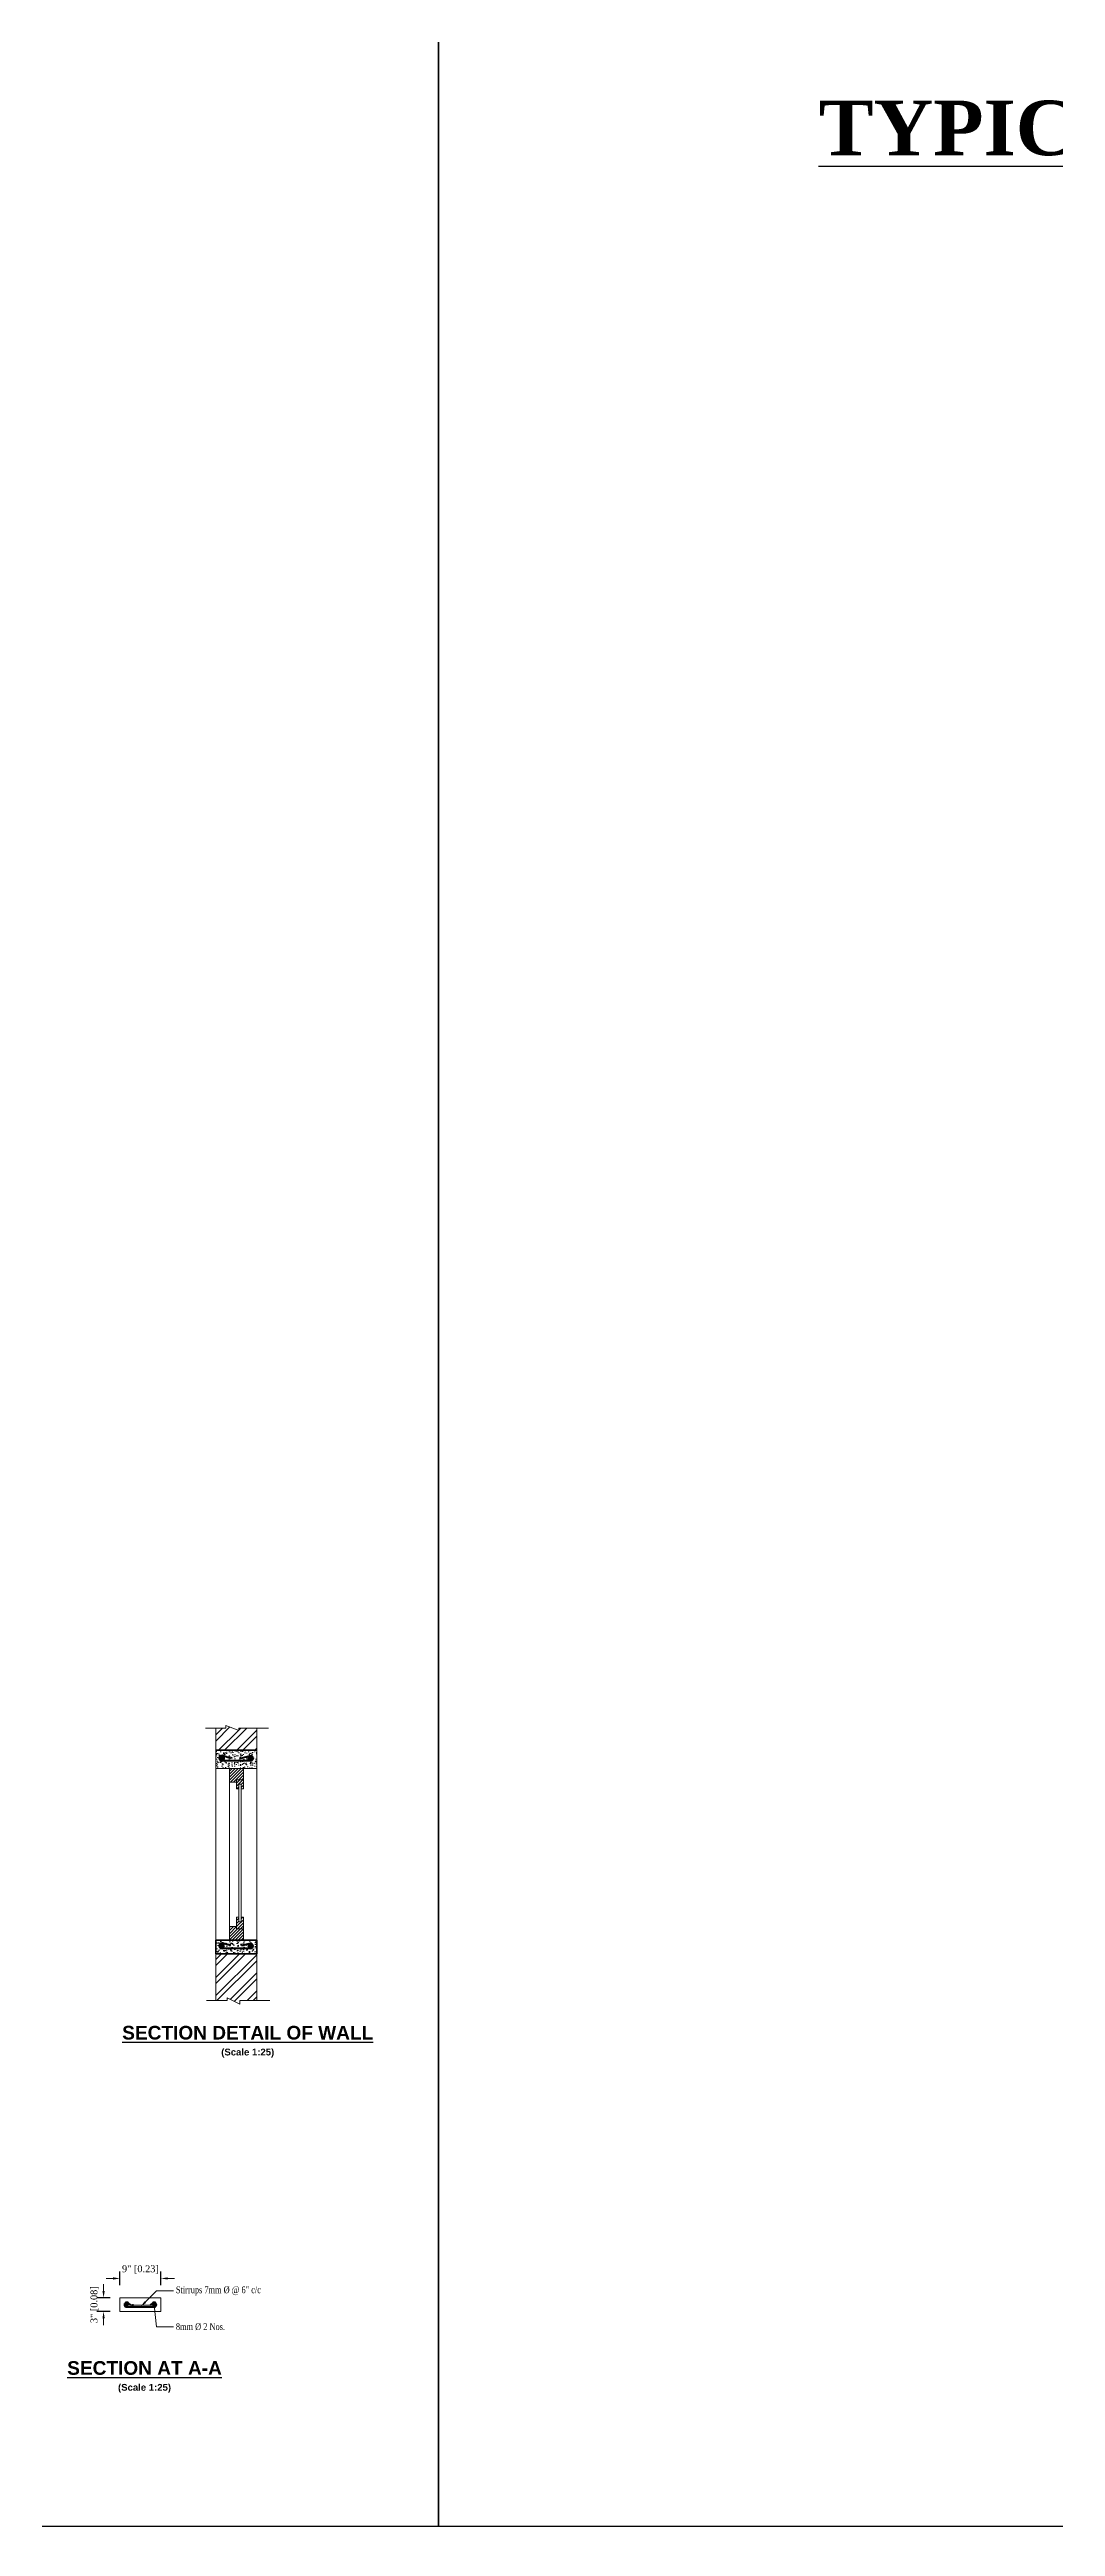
# Model space of a CAD drawing. Header units: feet. Extents: x 4160 to 31260, y -20219 to -1382.
# Drawn here: x 21503 to 21724, y -5559 to -5015 of the extents above; entities that cross this region are included whole.
import ezdxf
from ezdxf import colors
from ezdxf.entities.mleader import LeaderData, LeaderLine
from ezdxf.math import Vec2, Vec3

# ---------------------------------------------------------------- set-up
doc = ezdxf.new("R2010")
doc.units = ezdxf.units.FT
doc.header["$LTSCALE"] = 50
doc.header["$MEASUREMENT"] = 0
doc.header["$PDMODE"] = 34
for name, color, linetype, lineweight in [('HACTH', 8, 'Continuous', 13), ('IES_WR_Dimension', 7, 'Continuous', 15), ('IES_WR_Leader', 7, 'Continuous', 15), ('IES_WR_Rebar Concrete Line', 2, 'Continuous', 15), ('OUTLINE', 7, 'Continuous', 35), ('REBARS', 1, 'Continuous', 40)]:
    doc.layers.add(name, color=color, linetype=linetype, lineweight=lineweight)
doc.layers.add('IES_WR_TEMPLATE-TITLE TEXT', color=7, linetype='Continuous')
doc.styles.add('arial', font='times.ttf')
doc.styles.add('Arial Annotation', font='arial.ttf', dxfattribs={"height": 0.06})
doc.dimstyles.new('SECS', dxfattribs={"dimtxt": 0.06, "dimasz": 0.06, "dimexe": 0.06, "dimexo": 0, "dimgap": 0.04, "dimtad": 1, "dimdec": 0, "dimzin": 3, "dimdsep": 46, "dimlunit": 4, "dimtxsty": 'arial', "dimcen": 1.25, "dimclrd": 256, "dimclrt": 3, "dimadec": 0, "dimazin": 0, "dimtfac": 1, "dimtdec": 0, "dimtix": 1, "dimtofl": 0, "dimtmove": 2, "dimatfit": 1, "dimfxl": 0.06, "dimfxlon": 1, "dimtolj": 1, "dimtzin": 0, "dimlwd": -1, "dimarcsym": 0})
pattern_1 = [(45, (21843.76293, -10121.76866), (-0.331456304, 0.331456304), [])]

# ---------------------------------------------------------------- blocks, each defined once
blk = doc.blocks.new('*D429')
at = {"layer": 'Defpoints', "color": 0, "transparency": 16777216}
for p in [(21518.1, -5504.74), (21518.1, -5506.52), (21527.1, -5506.52)]:
    blk.add_point(p, dxfattribs=at)
at = {"layer": 'IES_WR_Dimension', "transparency": 16777216}
for p, q in [((21516.6, -5504.74), (21515.1, -5504.74)), ((21528.6, -5504.74), (21530.1, -5504.74))]:
    blk.add_line(p, q, dxfattribs=at)
at = {"layer": 'IES_WR_Dimension', "color": 0, "lineweight": -2, "transparency": 16777216}
for p, q in [((21518.1, -5506.24), (21518.1, -5503.24)), ((21527.1, -5506.24), (21527.1, -5503.24))]:
    blk.add_line(p, q, dxfattribs=at)
at = {"layer": 'IES_WR_Dimension', "transparency": 16777216}
for points in [[(21516.6, -5504.49), (21516.6, -5504.99), (21518.1, -5504.74)], [(21528.6, -5504.49), (21528.6, -5504.99), (21527.1, -5504.74)]]:
    blk.add_solid(points, dxfattribs=at)
at = {"layer": 'IES_WR_Dimension', "color": 3, "transparency": 16777216, "insert": (21522.6, -5502.77), "char_height": 1.5, "attachment_point": 5, "style": 'arial'}
blk.add_mtext('\\A1;9" [0.23]', dxfattribs=at)
blk = doc.blocks.new('*D430')
at = {"layer": 'Defpoints', "color": 0, "transparency": 16777216}
for p in [(21514.51, -5512), (21515.93, -5509), (21515.93, -5512)]:
    blk.add_point(p, dxfattribs=at)
at = {"layer": 'IES_WR_Dimension', "transparency": 16777216}
for p, q in [((21514.51, -5507.5), (21514.51, -5506)), ((21514.51, -5513.5), (21514.51, -5515))]:
    blk.add_line(p, q, dxfattribs=at)
at = {"layer": 'IES_WR_Dimension', "color": 0, "lineweight": -2, "transparency": 16777216}
for p, q in [((21515.93, -5509), (21513.01, -5509)), ((21515.93, -5512), (21513.01, -5512))]:
    blk.add_line(p, q, dxfattribs=at)
at = {"layer": 'IES_WR_Dimension', "transparency": 16777216}
for points in [[(21514.26, -5507.5), (21514.76, -5507.5), (21514.51, -5509)], [(21514.26, -5513.5), (21514.76, -5513.5), (21514.51, -5512)]]:
    blk.add_solid(points, dxfattribs=at)
at = {"layer": 'IES_WR_Dimension', "color": 3, "transparency": 16777216, "insert": (21512.54, -5510.5), "char_height": 1.5, "attachment_point": 5, "rotation": 90, "style": 'arial'}
blk.add_mtext('\\A1;3" [0.08]', dxfattribs=at)

msp = doc.modelspace()

# ---------------------------------------------------------------- hatches: boundary and pattern name
at = {"layer": 'HACTH'}
h = msp.add_hatch(dxfattribs=at)
h.set_pattern_fill('ANSI32', color=256, scale=7.5, style=0)
h.set_pattern_definition([(45, (2647.7106, -5837.2116), (-1.98873782, 1.98873782), []), (45, (2649.0364, -5837.2116), (-1.98873782, 1.98873782), [])])
h.paths.add_polyline_path([(21548.15, -5388.69), (21548.15, -5384.04, 0.012014), (21547.78, -5383.83), (21544.21, -5383.83), (21544.21, -5384.39), (21541.4, -5383.26), (21541.4, -5383.83), (21539.45, -5383.83, 0.009872), (21539.15, -5384), (21539.15, -5388.69)])
h = msp.add_hatch(dxfattribs=at)
h.set_pattern_fill('AR-CONC', color=256, scale=0.25, style=0)
h.set_pattern_definition([(50, (3108.4143, -10457.8308), (1.79315046, -0.15688034), [0.1875, -2.0625]), (355, (3108.4143, -10457.8308), (-0.34687833, 1.88048033), [0.15, -1.65]), (100.4514, (3108.5638, -10457.8438), (1.44627345, 1.72359886), [0.15935047, -1.75285528]), (46.1842, (3108.4143, -10457.3308), (2.66810262, -0.41379754), [0.28125, -3.09375]), (96.6356, (3108.6367, -10457.3652), (2.33665676, 2.43529468), [0.23902572, -2.6292825]), (351.1842, (3108.4143, -10457.3308), (2.33665486, 2.4352965), [0.225, -2.475]), (21, (3108.6643, -10457.4558), (1.49226763, -1.00654723), [0.1875, -2.0625]), (326, (3108.6643, -10457.4558), (0.60828833, 1.81287511), [0.15, -1.65]), (71.4514, (3108.7887, -10457.5396), (2.10055657, 0.80632624), [0.15935047, -1.75285528]), (37.5, (3108.41434, -10457.83077), (0.030399638, 0.832234635), [0, -1.63, 0, -1.675, 0, -1.65625]), (7.5, (3108.4143, -10457.8308), (0.657673844, 0.98602928), [0, -0.955, 0, -1.5925, 0, -0.63125]), (327.5, (3107.85684, -10457.83077), (1.33455609, -0.05638718), [0, -0.625, 0, -1.95, 0, -2.5875]), (317.5, (3107.6068, -10457.8308), (1.45796542, 0.250262456), [0, -0.8125, 0, -1.295, 0, -1.8375])])
h.paths.add_polyline_path([(21539.15, -5388.69), (21539.15, -5392.69), (21548.15, -5392.69), (21548.15, -5388.69)])
h.paths.add_polyline_path([(21540.71, -5390.46, 1), (21540.26, -5390.46, 1)], flags=16)
h.paths.add_polyline_path([(21547.03, -5390.46, -1), (21546.58, -5390.46, -1)], flags=16)
at = {"layer": 'HACTH', "linetype": 'Continuous', "lineweight": -3}
h = msp.add_hatch(dxfattribs=at)
h.set_pattern_fill('ANSI31', color=256, scale=3.75, style=0)
h.set_pattern_definition([(45, (2647.2125, -5826.7607), (-0.331456304, 0.331456304), [])])
h.paths.add_polyline_path([(21545.22, -5392.69), (21542.15, -5392.69), (21542.15, -5395.69), (21543.72, -5395.69), (21543.72, -5395.19), (21545.22, -5395.19)])
h = msp.add_hatch(dxfattribs=at)
h.set_pattern_fill('ANSI31', color=256, scale=3.75, style=0)
h.set_pattern_definition([(45, (21843.76293, -10126.0538), (-0.331456304, 0.331456304), [])])
h.paths.add_polyline_path([(21545.22, -5395.19), (21543.72, -5395.19), (21543.72, -5395.69), (21543.72, -5397.19), (21544.22, -5397.19), (21544.22, -5396.19), (21544.72, -5396.19), (21544.72, -5397.19), (21545.22, -5397.19)])
at = {"layer": 'HACTH'}
h = msp.add_hatch(dxfattribs=at)
h.set_pattern_fill('AR-CONC', color=256, scale=0.25, style=0)
h.set_pattern_definition([(50, (5745.0771, -8017.7831), (1.79315046, -0.15688034), [0.1875, -2.0625]), (355, (5745.0771, -8017.7831), (-0.34687833, 1.88048033), [0.15, -1.65]), (100.451444, (5745.2266, -8017.7962), (1.44627212, 1.72359998), [0.15935048, -1.75285528]), (46.1842, (5745.0771, -8017.283), (2.66810333, -0.4137982), [0.28125, -3.09375]), (96.635635, (5745.2995, -8017.3176), (2.33665486, 2.4352965), [0.23902586, -2.6292844]), (351.184164, (5745.077, -8017.283), (2.33665486, 2.4352965), [0.225, -2.475]), (21, (5745.3271, -8017.4081), (1.49226763, -1.00654723), [0.1875, -2.0625]), (326, (5745.3271, -8017.4081), (0.60828833, 1.81287511), [0.15, -1.65]), (71.451445, (5745.4515, -8017.492), (2.10055594, 0.80632788), [0.15935047, -1.75285528]), (37.5, (5745.0771, -8017.7831), (0.030399638, 0.832234635), [0, -1.63, 0, -1.675, 0, -1.65625]), (7.5, (5745.0771, -8017.7831), (0.657673844, 0.98602928), [0, -0.955, 0, -1.5925, 0, -0.63125]), (327.5, (5744.5196, -8017.7831), (1.33455609, -0.05638718), [0, -0.625, 0, -1.95, 0, -2.5875]), (317.5, (5744.2696, -8017.7831), (1.45796542, 0.25026246), [0, -0.8125, 0, -1.295, 0, -1.8375])])
h.paths.add_polyline_path([(21539.15, -5433.4), (21548.15, -5433.4), (21548.15, -5430.4), (21539.15, -5430.4)])
h.paths.add_polyline_path([(21547.26, -5431.67, -1), (21546.36, -5431.67, -1)], flags=16)
h.paths.add_polyline_path([(21547.03, -5431.67, -1), (21546.58, -5431.67, -1)], flags=0)
h.paths.add_polyline_path([(21540.04, -5431.67, -1), (21540.94, -5431.67, -1)], flags=16)
h.paths.add_polyline_path([(21540.26, -5431.67, 1), (21540.71, -5431.67, 1)], flags=0)
at = {"layer": 'HACTH', "linetype": 'Continuous', "lineweight": -3}
h = msp.add_hatch(dxfattribs=at)
h.set_pattern_fill('ANSI31', color=256, scale=3.75, style=0)
h.set_pattern_definition(pattern_1)
h.paths.add_polyline_path([(21545.22, -5427.9), (21543.72, -5427.9), (21543.72, -5427.4), (21542.15, -5427.4), (21542.15, -5430.4), (21545.09, -5430.4), (21545.22, -5430.21)])
h = msp.add_hatch(dxfattribs=at)
h.set_pattern_fill('ANSI31', color=256, scale=3.75, style=0)
h.set_pattern_definition(pattern_1)
h.paths.add_polyline_path([(21545.22, -5425.4), (21544.72, -5425.4), (21544.72, -5426.4), (21544.22, -5426.4), (21544.22, -5425.4), (21543.72, -5425.4), (21543.72, -5427.9), (21545.22, -5427.9)])
at = {"layer": 'HACTH'}
h = msp.add_hatch(dxfattribs=at)
h.set_pattern_fill('ANSI32', color=256, scale=7.5, style=0)
h.set_pattern_definition([(45, (2647.7106, -5814.9265), (-1.98873782, 1.98873782), []), (45, (2649.0364, -5814.9265), (-1.98873782, 1.98873782), [])])
h.paths.add_polyline_path([(21548.15, -5433.4), (21539.15, -5433.4), (21539.15, -5439.95, 0.277288), (21548.15, -5440.73)])
h.paths.add_polyline_path([(21548.15, -5440.73, -0.277288), (21539.15, -5439.95), (21539.15, -5443.69), (21541.66, -5443.69), (21541.66, -5443.12), (21544.48, -5444.51), (21544.48, -5443.69), (21548.15, -5443.69)])

# ---------------------------------------------------------------- linework, layer by layer
for points in [[(20557.86, -4450.23), (21588.11, -4450.23), (21588.11, -5559.22), (20557.86, -5559.22)], [(21588.11, -4450.23), (24204.46, -4450.23), (24204.46, -5559.22), (21588.11, -5559.22)]]:
    msp.add_lwpolyline(points, close=True)
at = {"layer": 'IES_WR_Rebar Concrete Line'}
for p, q in [((21518.1, -5509), (21518.1, -5512)), ((21527.1, -5509), (21518.1, -5509)), ((21518.1, -5512), (21527.1, -5512)), ((21527.1, -5512), (21527.1, -5509))]:
    msp.add_line(p, q, dxfattribs=at)
at = {"layer": 'OUTLINE'}
msp.add_line((21541.65, -5388.69), (21545.65, -5388.69), dxfattribs=at)
at = {"layer": 'OUTLINE', "lineweight": 18, "ltscale": 0.1}
for p, q in [((21541.65, -5392.69), (21545.65, -5392.69)), ((21542.15, -5392.69), (21542.15, -5395.69)), ((21545.22, -5395.19), (21545.22, -5397.19))]:
    msp.add_line(p, q, dxfattribs=at)
at = {"layer": 'OUTLINE', "lineweight": 13}
for p, q in [((21543.72, -5395.19), (21545.22, -5395.19)), ((21543.72, -5395.69), (21543.72, -5395.19))]:
    msp.add_line(p, q, dxfattribs=at)
at = {"layer": 'OUTLINE', "linetype": 'Continuous', "lineweight": -3}
msp.add_line((21541.65, -5430.4), (21545.65, -5430.4), dxfattribs=at)
at = {"layer": 'OUTLINE', "lineweight": 18, "ltscale": 0.1}
for points in [[(21536.9, -5383.83), (21541.4, -5383.83), (21541.4, -5383.26), (21544.21, -5384.39), (21544.21, -5383.83), (21550.76, -5383.83)], [(21539.15, -5383.83), (21539.15, -5388.69)], [(21548.15, -5383.83), (21548.15, -5388.69)], [(21539.15, -5392.69), (21539.15, -5434.66)], [(21542.15, -5392.69), (21542.15, -5430.4)], [(21543.72, -5395.69), (21542.15, -5395.69), (21542.15, -5392.69), (21545.22, -5392.69), (21545.22, -5395.19)], [(21542.15, -5395.69), (21543.65, -5395.69)], [(21543.72, -5395.19), (21543.72, -5397.19)], [(21543.72, -5395.19), (21543.72, -5395.69)], [(21543.72, -5395.19), (21545.22, -5395.19)], [(21543.72, -5397.19), (21544.22, -5397.19), (21544.22, -5396.19), (21544.72, -5396.19), (21544.72, -5397.19), (21545.22, -5397.19)], [(21548.15, -5392.69), (21548.15, -5443.69)], [(21539.15, -5425.75), (21539.15, -5443.69)], [(21539.15, -5430.4), (21548.15, -5430.4)], [(21543.72, -5427.4), (21542.15, -5427.4), (21542.15, -5430.4), (21545.22, -5430.4), (21545.22, -5427.91)], [(21545.22, -5425.4), (21545.22, -5427.9), (21543.72, -5427.9), (21543.72, -5425.4)], [(21543.72, -5425.4), (21544.22, -5425.4), (21544.22, -5426.4), (21544.72, -5426.4), (21544.72, -5425.4), (21545.22, -5425.4)], [(21537.16, -5443.69), (21541.66, -5443.69), (21541.66, -5443.12), (21544.48, -5444.51), (21544.48, -5443.69), (21551.02, -5443.69)]]:
    msp.add_lwpolyline(points, dxfattribs=at)
at = {"layer": 'OUTLINE'}
msp.add_lwpolyline([(21539.15, -5388.69), (21548.15, -5388.69)], dxfattribs=at)
at = {"layer": 'OUTLINE', "lineweight": 18, "ltscale": 0.1}
for points in [[(21539.15, -5388.69), (21548.15, -5388.69), (21548.15, -5392.69), (21539.15, -5392.69)], [(21544.72, -5426.4), (21544.22, -5426.4), (21544.22, -5396.19), (21544.72, -5396.19)]]:
    msp.add_lwpolyline(points, close=True, dxfattribs=at)
at = {"layer": 'OUTLINE', "lineweight": 13}
for points in [[(21543.72, -5395.19), (21543.72, -5395.69)], [(21542.15, -5427.4), (21543.65, -5427.4)], [(21543.72, -5427.9), (21543.72, -5427.4)], [(21543.72, -5427.9), (21545.22, -5427.9)], [(21544.4, -5427.9), (21544.4, -5427.9)], [(21544.65, -5427.9), (21544.65, -5427.9)]]:
    msp.add_lwpolyline(points, dxfattribs=at)
at = {"layer": 'OUTLINE'}
msp.add_lwpolyline([(21539.15, -5430.4), (21548.15, -5430.4), (21548.15, -5433.4), (21539.15, -5433.4)], close=True, dxfattribs=at)
at = {"layer": 'REBARS'}
for p, q in [((21542.47, -5390.48), (21540.54, -5389.88)), ((21544.41, -5390.48), (21546.88, -5389.89)), ((21542.47, -5431.6), (21540.54, -5431.09)), ((21544.82, -5431.6), (21546.76, -5431.09))]:
    msp.add_line(p, q, dxfattribs=at)
for points, const_width in [([(21540.26, -5390.46, 1), (21540.71, -5390.46, 1)], 0.45), ([(21547.03, -5390.46, -1), (21546.58, -5390.46, -1)], 0.45), ([(21540.24, -5431.67, 1), (21540.69, -5431.67, 1)], 0.45), ([(21547.03, -5431.67, -1), (21546.58, -5431.67, -1)], 0.45), ([(21519.61, -5510.79, -1), (21519.61, -5510.39, -1)], 0.4), ([(21525.6, -5510.79, 1), (21525.6, -5510.39, 1)], 0.4)]:
    msp.add_lwpolyline(points, format="xyb", close=True, dxfattribs=dict(at, const_width=const_width))
for points in [[(21546.79, -5391.03), (21540.49, -5391.02)], [(21546.79, -5432.25), (21540.49, -5432.24)]]:
    msp.add_lwpolyline(points, dxfattribs=at)
msp.add_lwpolyline([(21520.49, -5510.58), (21519.89, -5510.09, 1.365663), (21519.6, -5511), (21525.6, -5511, 1.365663), (21525.32, -5510.09), (21524.71, -5510.58)], format="xyb", dxfattribs=at)
for centre in [(21540.49, -5390.46), (21546.81, -5390.46), (21540.47, -5431.67), (21546.81, -5431.67)]:
    msp.add_circle(centre, 0.45, dxfattribs=at)
for centre, radius, start, end in [((21540.51, -5390.45), 0.572, 87.754, 272.246), ((21546.77, -5390.45), 0.578, 271.1551, 79.1756), ((21540.51, -5431.66), 0.572, 87.754, 272.246), ((21546.77, -5431.67), 0.578, 271.1551, 91.6659)]:
    msp.add_arc(centre, radius, start, end, dxfattribs=at)

# ---------------------------------------------------------------- texts
at = {"layer": 'IES_WR_TEMPLATE-TITLE TEXT', "attachment_point": 1, "style": 'Arial Annotation'}
for s, insert, char_height, width in [('\\pxqc;{\\fTimes New Roman|b1|i0|c0|p18;\\LTYPICAL BOTTOM SLAB REINFORCEMENT \\PAT X- and Y - directions \\P\\fArial|b1|i0|c0|p34;\\H0.5x;\\l(Scale 1:100}', (21649.34, -5026.29), 12, 431.8473), ('\\pxqc;{\\fArial|b1|i0|c0|p34;\\LSECTION DETAIL OF WALL\\P\\H0.5x;\\l(Scale 1:25)}', (21507.82, -5449.25), 3, 76.7271), ('\\pxqc;{\\fArial|b1|i0|c0|p34;\\LSECTION AT A-A\\P\\H0.5x;\\l(Scale 1:25)}', (21485.14, -5522.91), 3, 76.7271)]:
    msp.add_mtext(s, dxfattribs=dict(at, insert=insert, char_height=char_height, width=width))

# ---------------------------------------------------------------- dimensions: what is measured, and where the dimension line sits
at = {"layer": 'IES_WR_Dimension'}
for p1, p2, distance, picture, middle in [((21527.1, -5506.52), (21518.1, -5506.52), -1.78, '*D429', (21522.6, -5502.77)), ((21515.93, -5509), (21515.93, -5512), -1.42, '*D430', (21512.54, -5510.5))]:
    dim = msp.add_aligned_dim(p1=p1, p2=p2, distance=distance, dimstyle='SECS', override={"dimscale": 0, "dimtix": 1, "dimtofl": 0, "dimtmove": 2, "dimatfit": 1}, dxfattribs=at)
    dim.commit()
    dim.dimension.update_dxf_attribs({"geometry": picture, "text_midpoint": middle})

# ---------------------------------------------------------------- leaders
at = {"layer": 'IES_WR_Leader'}
ml = msp.add_multileader_mtext('Standard', dxfattribs=at)
ml.set_content('{\\fTimes New Roman|b0|i0|c0|p18;\\W0.8;Stirrups 7mm %%C @ 6" c/c}', color=256, style='Arial Annotation')
ml.set_leader_properties(color=256, linetype='ByLayer', lineweight=-1)
ml.build(insert=Vec2(0, 0))
ml.multileader.update_dxf_attribs({"text_left_attachment_type": 2, "text_right_attachment_type": 2, "dogleg_length": 0.151, "arrow_head_size": 1.5, "scale": 25})
ctx = ml.context
ctx.base_point, ctx.scale, ctx.char_height, ctx.arrow_head_size, ctx.landing_gap_size, ctx.plane_origin = Vec3(21529.9, -5507.49), 25, 1.5, 1.5, 0.5, Vec3(21516.21, -5525.7)
ctx.left_attachment, ctx.right_attachment = 2, 2
notes = []
notes.append((ctx, [(0, (1, 1, 0), (21526.13, -5507.49), (1, 0), 3.77, [(0, [(21522.6, -5511)], 0, [])])]))
ctx.mtext.insert, ctx.mtext.flow_direction = Vec3(21530.4, -5506.48), 5
ml = msp.add_multileader_mtext('Standard', dxfattribs=at)
ml.set_content('{\\fTimes New Roman|b0|i0|c0|p18;\\W0.8;8mm %%C 2 Nos.}', color=256, style='Arial Annotation')
ml.set_leader_properties(color=256, linetype='ByLayer', lineweight=-1)
ml.build(insert=Vec2(0, 0))
ml.multileader.update_dxf_attribs({"text_left_attachment_type": 2, "text_right_attachment_type": 2, "dogleg_length": 0.151, "arrow_head_size": 1.5, "scale": 25})
ctx = ml.context
ctx.base_point, ctx.scale, ctx.char_height, ctx.arrow_head_size, ctx.landing_gap_size, ctx.plane_origin = Vec3(21529.9, -5515.36), 25, 1.5, 1.5, 0.5, Vec3(21516.21, -5533.57)
ctx.left_attachment, ctx.right_attachment = 2, 2
notes.append((ctx, [(0, (1, 1, 0), (21526.13, -5515.36), (1, 0), 3.77, [(1, [(21519.61, -5510.59), (21525.6, -5510.59)], 0, [])])]))
ctx.mtext.insert, ctx.mtext.flow_direction = Vec3(21530.4, -5514.57), 5
for ctx, leaders in notes:
    for number, flags, end, landing, length, lines in leaders:
        leader = LeaderData()
        leader.index, (leader.has_last_leader_line, leader.has_dogleg_vector, leader.attachment_direction) = number, flags
        leader.last_leader_point, leader.dogleg_vector, leader.dogleg_length = Vec3(end), Vec3(landing), length
        for number, points, colour, breaks in lines:
            line = LeaderLine()
            line.index, line.vertices, line.color, line.breaks = number, Vec3.list(points), colors.encode_raw_color(colour), breaks
            leader.lines.append(line)
        ctx.leaders.append(leader)

doc.saveas('drawing.dxf')
